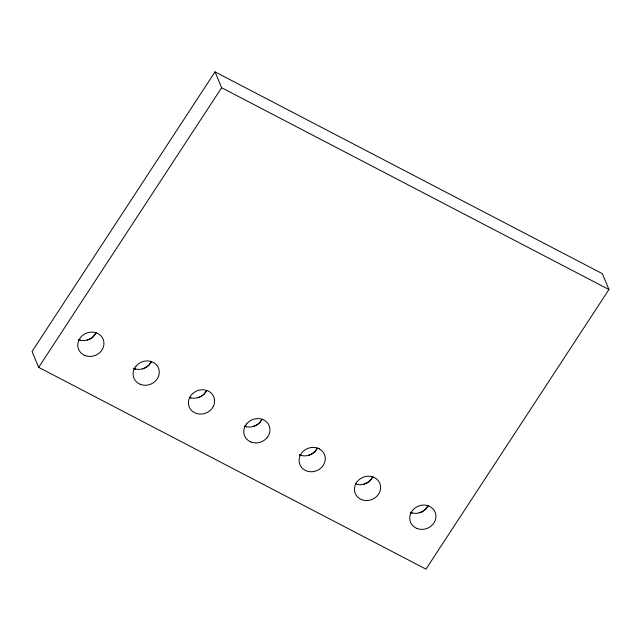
<?xml version="1.0" encoding="UTF-8"?>
<svg xmlns="http://www.w3.org/2000/svg" width="641" height="641" viewBox="0 0 641 641"><rect width="100%" height="100%" fill="white"/><g stroke="black" fill="none" stroke-linecap="round" stroke-linejoin="round"><path stroke-width="0.96" d="M317.359 447.987C314.483 454.557 305.789 457.794 299.299 454.717M96.03 332.679C93.274 338.969 85.101 342.302 78.739 339.69M151.364 361.508C148.536 367.99 140.171 371.107 133.681 368.487M206.698 390.329C204.159 396.162 197.099 399.287 190.994 397.925M262.025 419.158C259.196 425.648 250.823 428.765 244.333 426.137M372.733 476.712C370.097 482.857 362.469 486.054 356.148 484.187M427.996 505.669L426.009 508.794L422.355 511.686L425.135 509.675L427.932 506.045M79.155 339.594L80.534 337.486A13.269 11.963 -22.6 0 1 96.791 333.048L98.938 334.161A13.269 11.963 -22.6 0 1 102.552 348.96L101.182 351.068A13.269 11.963 -22.6 0 1 84.973 355.499M95.95 333.088L93.153 336.725L90.309 338.769M151.284 361.917L148.488 365.554L145.643 367.589M206.618 390.738L203.814 394.375L200.986 396.418M261.945 419.567L259.148 423.204L256.312 425.239M317.279 448.396L314.475 452.033L311.638 454.068M372.597 477.216L369.801 480.854M215.031 71.864L32.05 351.484L38.66 367.349L425.969 569.136L608.95 289.516L602.34 273.651L215.031 71.864L221.634 87.737L608.95 289.516M38.66 367.349L221.634 87.737M135.868 366.307L134.482 368.423A13.269 11.963 -22.6 0 0 138.16 383.214L140.283 384.36M246.529 423.965L245.15 426.073A13.269 11.971 -22.6 0 0 248.812 440.872L250.943 442.01M369.36 481.175L366.964 482.897M410.705 512.64L416.289 513.513L422.299 511.718M363.912 484.147L366.788 482.993M87.096 340.075L90.141 338.865M197.773 397.724L200.801 396.523M142.51 368.863L145.467 367.694M253.187 426.513L256.128 425.344M419.198 512.984L422.123 511.822M308.505 455.342L311.462 454.173M80.245 340.243L78.346 339.658M412.195 513.185L410.328 512.616M190.161 397.708L190.906 397.893L189.391 397.34M301.566 455.543L299.668 454.958M133.312 368.246L135.66 369.096M246.24 426.714L244.726 426.169M262.754 419.502L264.925 420.632A13.269 11.971 -22.6 0 1 268.547 435.439A13.429 12.115 -22.6 0 1 267.177 437.547M318.088 448.331L319.202 448.844M373.415 477.152L375.586 478.29A13.269 11.963 -22.6 0 1 379.2 493.081L377.829 495.197A13.269 11.963 -22.6 0 1 361.62 499.627M84.957 355.531L82.777 354.401A13.269 11.963 -22.6 0 1 79.204 339.594M361.604 499.66L359.433 498.53A13.269 11.963 -22.6 0 1 355.851 483.723M416.93 528.488L414.759 527.351A13.269 11.971 -22.6 0 1 411.137 512.552M416.954 528.456A13.269 11.963 -22.6 0 0 433.172 523.993A13.429 12.115 -22.6 0 0 434.542 521.918A13.269 11.963 -22.6 0 0 430.912 507.119L428.749 505.981A13.269 11.963 -22.6 0 0 412.556 510.452M140.299 384.328A13.269 11.963 -22.6 0 0 156.516 379.865L157.886 377.789A13.269 11.963 -22.6 0 0 154.265 362.99L152.093 361.853A13.269 11.963 -22.6 0 0 135.908 366.323M357.221 481.631A13.269 11.963 -22.6 0 1 373.447 477.176M411.137 512.552A13.429 12.107 -22.6 0 1 412.516 510.436M355.803 483.723A13.429 12.107 -22.6 0 1 357.181 481.615M267.177 437.531A13.269 11.971 -22.6 0 1 250.952 441.986M246.561 423.989A13.269 11.971 -22.6 0 1 262.778 419.526M319.202 448.852A13.277 11.979 -22.6 0 1 323.881 464.268L322.503 466.376A13.277 11.979 -22.6 0 1 306.27 470.831L305.148 470.318A13.277 11.979 -22.6 0 1 300.501 454.918A13.413 12.099 -22.6 0 1 301.855 452.786A13.277 11.979 -22.6 0 1 318.112 448.355M213.221 406.61L211.842 408.718A13.269 11.971 -22.6 0 1 195.625 413.157L193.438 412.051A13.269 11.963 -22.6 0 1 189.824 397.252A13.429 12.115 -22.6 0 1 191.194 395.136A13.269 11.963 -22.6 0 1 207.404 390.706A13.453 12.131 -22.6 0 1 209.599 391.811A13.269 11.971 -22.6 0 1 213.221 406.61"/></g></svg>
